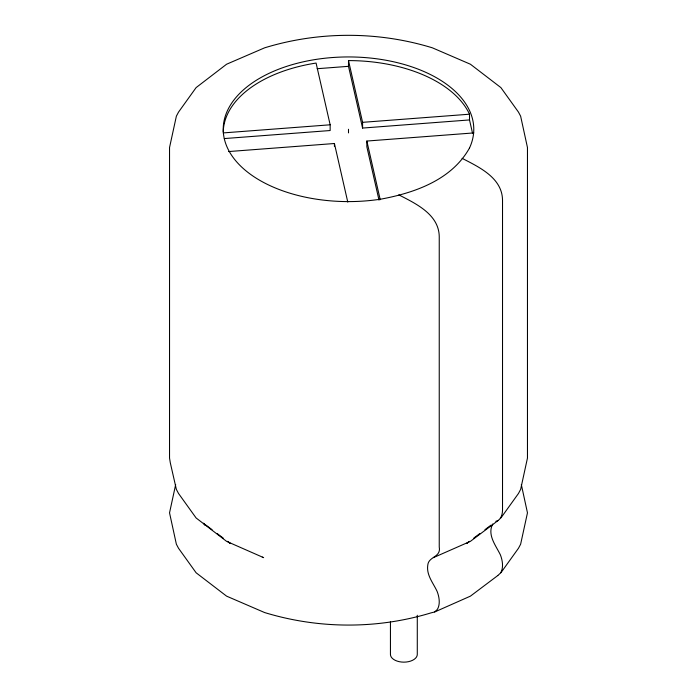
<?xml version="1.0" encoding="UTF-8"?>
<svg xmlns="http://www.w3.org/2000/svg" width="697" height="697" viewBox="0 0 697 697"><rect width="100%" height="100%" fill="white"/><g stroke="black" fill="none" stroke-linecap="round" stroke-linejoin="round"><path stroke-width="1.05" d="M175.67 484.563L169.537 512.844L176.367 544.2L178.528 548.269L196.11 572.777L226.586 596.144L264.607 612.55C318.581 629.034 377.06 629.339 431.068 612.863L434.588 611.992L437.124 609.675A22.374 12.912 60 0 0 437.124 591.413C433.203 582.945 426.172 574.964 427.801 564.945C428.646 556.363 441.297 557.443 439.241 546.971L439.241 236.457C438.822 214.232 415.604 203.541 398.823 194.855M492.718 524.022C487.011 534.852 495.837 545.472 500.402 554.882A22.374 12.912 60 0 1 500.402 573.143L497.858 575.461M500.89 517.976L518.472 493.476L520.633 489.407L527.463 458.051L527.463 147.537L520.633 116.181L518.472 112.104L500.89 87.604L470.414 64.229L432.393 47.832C377.966 31.156 319.034 31.156 264.607 47.832L226.586 64.229L196.11 87.604L178.528 112.104L176.367 116.181L169.537 147.537L169.537 458.051L170.295 462.773L176.367 489.407L178.528 493.476L196.11 517.976L226.586 541.351L263.623 557.635L262.299 557.164M500.89 572.777L518.472 548.269L520.633 544.2L527.463 512.844L521.33 484.563M433.377 557.635L470.414 541.351L497.815 520.737C501.239 518.472 502.432 514.36 502.52 510.439L502.52 199.926C502.101 177.7 478.874 167.01 462.094 158.324M469.499 541.325L466.92 543.259L468.532 542.066M473.786 538.093L479.797 533.571M484.946 529.694L490.958 525.172M497.815 575.53L470.414 596.144L434.701 611.966M495.837 521.304L497.858 520.668M317.161 68.715L348.5 66.328L362.579 128.065L469.508 119.936L472.592 133.458M223.223 132.918L330.151 124.798L330.151 130.531L224.303 138.572M469.508 114.203A125.277 72.322 0 0 0 348.5 60.595L362.579 122.332L469.508 114.203L469.508 119.936M228.572 151.563L334.421 143.512L347.786 202.113M379.011 200.152L366.849 146.788L366.849 141.047L473.777 132.918M228.468 542.066L230.08 543.259L227.501 541.325M206.042 525.172L212.054 529.694M217.203 533.571L223.214 538.093M203.463 523.238L205.057 525.102L203.829 523.395M366.849 141.047L380.205 199.647M330.151 124.798L316.081 63.061A125.277 72.322 0 0 0 223.24 131.881M417.285 615.259L417.285 654.405A13.426 7.745 0 0 1 403.868 662.15A13.426 7.745 0 0 1 390.442 654.405L390.442 621.785M362.579 122.332L362.579 128.065M348.5 60.595L348.5 66.328M348.5 129.267L348.5 132.918M334.421 143.512L334.421 146.379M469.508 147.991C451.778 179.835 414.811 192.851 380.919 199.133A125.277 72.322 0 0 1 223.702 135.575A125.277 72.322 0 0 1 359.417 57.215A125.277 72.322 0 0 1 469.508 147.991"/></g></svg>
